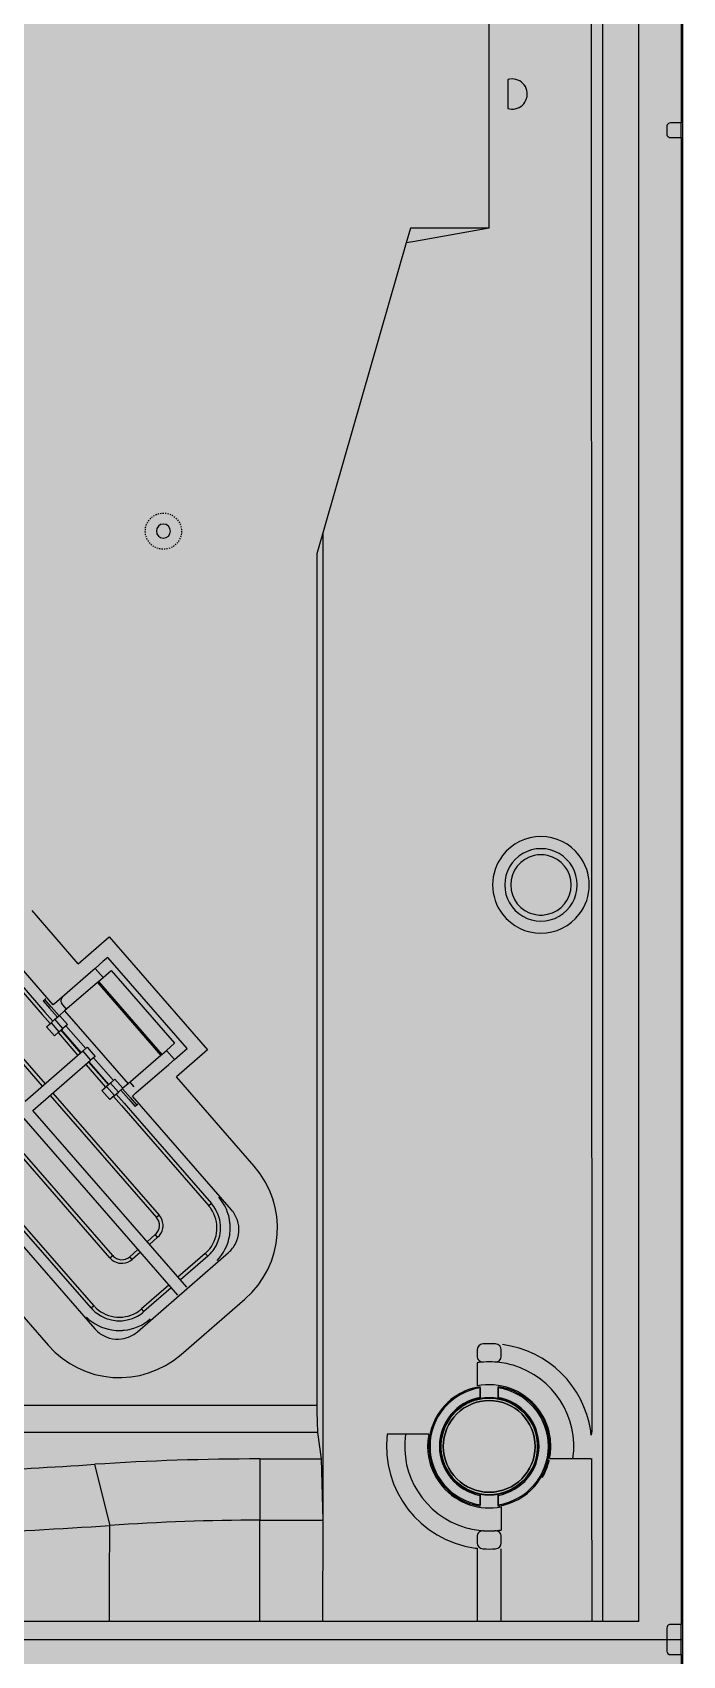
# Model space of a CAD drawing. Header units: millimetres. Extents: x -1070 to 42146, y 1440 to 12921.
# Drawn here: x 6058 to 6111.8, y 3516.5 to 3650.9 of the extents above; entities that cross this region are included whole.
import ezdxf

# ---------------------------------------------------------------- set-up
doc = ezdxf.new("R2010")
doc.units = ezdxf.units.MM
doc.linetypes.add('HIDDEN', pattern=[0.2, 0.1, -0.1])
for name, color, linetype in [('CITI-3MM实线CONTINUOUS', 7, 'Continuous'), ('CITIE-TAO实线CONTINUOUS', 7, 'Continuous'), ('DW-PLUS-XIANGTI隐藏线HIDDEN', 7, 'Continuous')]:
    doc.layers.add(name, color=color, linetype=linetype)

msp = doc.modelspace()

# ---------------------------------------------------------------- hatches: boundary and pattern name
at = {"lineweight": -3}
h = msp.add_hatch(color=256, dxfattribs=at)
h.dxf.hatch_style = 1
h.paths.add_polyline_path([(5611.757, 3767.826), (5611.757, 2767.826), (6111.757, 2767.826), (6111.757, 3767.826)])

# ---------------------------------------------------------------- linework, layer by layer
at = {"color": 7, "linetype": 'Continuous', "lineweight": -3}
for p, q in [((6111.657, 3766.526), (6111.657, 3643.426)), ((6108.15, 3519.326), (6108.15, 3765.226)), ((6105.15, 3580.326), (6105.15, 3705.326)), ((6104.191, 3659.895), (6104.233, 3580.326)), ((6095.761, 3634.713), (6095.761, 3654.826)), ((6097.309, 3647.026), (6097.309, 3644.625)), ((6110.457, 3643.126), (6110.457, 3642.526)), ((6111.657, 3643.426), (6110.757, 3643.426)), ((6111.657, 3642.226), (6111.657, 3643.426)), ((6110.757, 3642.226), (6111.657, 3642.226)), ((6111.657, 3642.226), (6111.657, 3519.076)), ((6088.884, 3633.501), (6081.495, 3607.731)), ((6089.232, 3634.713), (6088.884, 3633.501)), ((6089.429, 3633.597), (6088.884, 3633.501)), ((6095.761, 3634.713), (6089.232, 3634.713)), ((6095.761, 3634.713), (6089.429, 3633.597)), ((6081.976, 3609.41), (6081.976, 3607.731)), ((6081.495, 3607.731), (6081.495, 3537.202)), ((6081.976, 3607.731), (6081.977, 3527.71)), ((6104.233, 3580.326), (6104.257, 3535.101)), ((6105.15, 3519.326), (6105.15, 3580.326)), ((6061.744, 3573.787), (6057.913, 3578.194)), ((6059.663, 3570.389), (6055.045, 3575.701)), ((6061.744, 3573.787), (6064.31, 3576.018)), ((6064.31, 3576.018), (6072.445, 3566.659)), ((6054.139, 3574.914), (6058.757, 3569.601)), ((6054.366, 3575.111), (6058.459, 3570.402)), ((6064.191, 3574.325), (6063.814, 3573.997)), ((6070.752, 3566.778), (6064.191, 3574.325)), ((6062.75, 3573.072), (6059.957, 3570.644)), ((6063.135, 3573.406), (6062.75, 3573.072)), ((6063.814, 3573.997), (6063.135, 3573.406)), ((6063.135, 3573.406), (6063.791, 3572.652)), ((6063.791, 3572.652), (6064.47, 3573.242)), ((6064.47, 3573.242), (6069.719, 3567.205)), ((6051.196, 3572.355), (6058.766, 3563.646)), ((6051.422, 3572.552), (6058.993, 3563.843)), ((6063.319, 3572.242), (6060.613, 3569.89)), ((6063.406, 3572.317), (6063.319, 3572.242)), ((6063.319, 3572.242), (6068.568, 3566.204)), ((6063.406, 3572.317), (6063.791, 3572.652)), ((6063.406, 3572.317), (6068.654, 3566.279)), ((6058.459, 3570.402), (6058.984, 3569.798)), ((6058.838, 3570.731), (6058.967, 3570.844)), ((6058.838, 3570.731), (6059.363, 3570.127)), ((6058.967, 3570.844), (6059.063, 3570.927)), ((6059.492, 3570.24), (6058.967, 3570.844)), ((6060.148, 3569.485), (6059.492, 3570.24)), ((6059.957, 3570.644), (6059.663, 3570.389)), ((6060.429, 3570.392), (6060.757, 3570.014)), ((6058.757, 3569.601), (6059.413, 3568.847)), ((6058.984, 3569.798), (6059.64, 3569.043)), ((6059.112, 3568.584), (6059.489, 3568.912)), ((6059.363, 3570.127), (6060.019, 3569.373)), ((6059.814, 3569.195), (6059.489, 3568.912)), ((6059.489, 3568.912), (6060.145, 3568.158)), ((6059.814, 3569.195), (6060.175, 3569.509)), ((6060.471, 3568.44), (6059.814, 3569.195)), ((6060.175, 3569.509), (6060.189, 3569.521)), ((6060.613, 3569.89), (6060.189, 3569.521)), ((6060.845, 3568.766), (6060.189, 3569.521)), ((6060.613, 3569.89), (6065.862, 3563.852)), ((6059.112, 3568.584), (6059.768, 3567.829)), ((6060.145, 3568.158), (6059.768, 3567.829)), ((6060.07, 3568.092), (6061.71, 3566.205)), ((6060.145, 3568.158), (6060.471, 3568.44)), ((6060.296, 3568.289), (6061.936, 3566.402)), ((6061.981, 3566.441), (6060.341, 3568.328)), ((6060.845, 3568.766), (6060.471, 3568.44)), ((6062.355, 3566.766), (6060.715, 3568.653)), ((6062.111, 3566.554), (6057.332, 3562.4)), ((6062.111, 3566.554), (6062.485, 3566.879)), ((6062.111, 3566.554), (6062.767, 3565.799)), ((6062.485, 3566.879), (6063.141, 3566.125)), ((6068.568, 3566.204), (6065.862, 3563.852)), ((6068.654, 3566.279), (6068.568, 3566.204)), ((6068.654, 3566.279), (6069.039, 3566.614)), ((6069.039, 3566.614), (6069.719, 3567.205)), ((6069.039, 3566.614), (6069.695, 3565.859)), ((6069.695, 3565.859), (6070.375, 3566.45)), ((6072.445, 3566.659), (6069.879, 3564.429)), ((6070.375, 3566.45), (6070.752, 3566.778)), ((6057.988, 3561.645), (6062.767, 3565.799)), ((6062.366, 3565.45), (6064.006, 3563.564)), ((6062.592, 3565.647), (6064.232, 3563.76)), ((6064.277, 3563.799), (6062.637, 3565.686)), ((6063.141, 3566.125), (6062.767, 3565.799)), ((6064.652, 3564.125), (6063.012, 3566.012)), ((6066.518, 3563.097), (6069.224, 3565.45)), ((6069.224, 3565.45), (6069.695, 3565.859)), ((6063.704, 3563.301), (6064.081, 3563.629)), ((6064.407, 3563.912), (6064.081, 3563.629)), ((6064.081, 3563.629), (6064.737, 3562.875)), ((6064.407, 3563.912), (6064.781, 3564.238)), ((6065.063, 3563.157), (6064.407, 3563.912)), ((6065.437, 3563.483), (6064.781, 3564.238)), ((6065.862, 3563.852), (6065.437, 3563.483)), ((6066.005, 3563.976), (6066.333, 3563.599)), ((6076.308, 3557.033), (6069.879, 3564.429)), ((6059.422, 3562.892), (6068.214, 3552.779)), ((6059.649, 3563.089), (6068.44, 3552.975)), ((6063.704, 3563.301), (6064.36, 3562.547)), ((6064.737, 3562.875), (6064.36, 3562.547)), ((6064.662, 3562.809), (6065.318, 3562.054)), ((6064.737, 3562.875), (6065.063, 3563.157)), ((6064.888, 3563.006), (6065.544, 3562.251)), ((6065.126, 3563.212), (6065.063, 3563.157)), ((6065.437, 3563.483), (6065.126, 3563.212)), ((6065.267, 3563.335), (6065.923, 3562.58)), ((6065.397, 3563.448), (6066.053, 3562.693)), ((6065.544, 3562.251), (6066.069, 3561.647)), ((6065.923, 3562.58), (6066.448, 3561.976)), ((6066.053, 3562.693), (6066.578, 3562.089)), ((6066.224, 3562.841), (6066.518, 3563.097)), ((6074.424, 3553.408), (6066.224, 3562.841)), ((6066.673, 3562.172), (6066.578, 3562.089)), ((6057.234, 3560.989), (6069.961, 3546.348)), ((6070.716, 3547.004), (6057.988, 3561.645)), ((6065.318, 3562.054), (6072.535, 3553.752)), ((6066.069, 3561.647), (6072.761, 3553.949)), ((6066.578, 3562.089), (6066.448, 3561.976)), ((6064.365, 3549.433), (6055.573, 3559.546)), ((6064.591, 3549.63), (6055.8, 3559.743)), ((6054.903, 3553.001), (6063.104, 3543.567)), ((6063.025, 3545.486), (6055.809, 3553.788)), ((6062.799, 3545.289), (6056.107, 3552.987)), ((6068.44, 3552.975), (6068.214, 3552.779)), ((6072.761, 3553.949), (6072.535, 3553.752)), ((6066.681, 3550.121), (6066.002, 3549.531)), ((6068.115, 3551.368), (6067.436, 3550.777)), ((6068.312, 3551.141), (6067.633, 3550.551)), ((6068.312, 3551.141), (6068.115, 3551.368)), ((6052.822, 3549.602), (6059.252, 3542.206)), ((6064.365, 3549.433), (6064.591, 3549.63)), ((6066.199, 3549.305), (6066.002, 3549.531)), ((6066.878, 3549.895), (6066.199, 3549.305)), ((6066.631, 3543.32), (6074.178, 3549.881)), ((6072.258, 3549.802), (6069.994, 3547.834)), ((6072.455, 3549.576), (6070.191, 3547.608)), ((6072.455, 3549.576), (6072.258, 3549.802)), ((6069.24, 3547.178), (6066.975, 3545.21)), ((6069.436, 3546.952), (6067.172, 3544.983)), ((6070.256, 3541.436), (6075.539, 3546.029)), ((6062.799, 3545.289), (6063.025, 3545.486)), ((6067.172, 3544.983), (6066.975, 3545.21)), ((6094.757, 3541.81), (6094.757, 3541.309)), ((6094.757, 3540.754), (6094.757, 3538.827)), ((6096.757, 3541.309), (6096.757, 3541.81)), ((6095.007, 3538.668), (6095.007, 3538.769)), ((6095.007, 3538.668), (6095.007, 3537.882)), ((6096.507, 3538.769), (6096.507, 3538.668)), ((6096.507, 3538.668), (6096.507, 3537.882)), ((6081.495, 3537.202), (6047.734, 3537.202)), ((6095.007, 3537.882), (6095.007, 3537.78)), ((6096.507, 3537.78), (6096.507, 3537.882)), ((6100.161, 3536.191), (6100.161, 3536.398)), ((6081.554, 3534.981), (6047.734, 3534.981)), ((6081.554, 3534.981), (6081.841, 3532.783)), ((6088.829, 3534.826), (6087.316, 3534.826)), ((6090.756, 3534.826), (6088.829, 3534.826)), ((6104.257, 3535.101), (6104.204, 3534.767)), ((6076.757, 3532.783), (6081.841, 3532.783)), ((6076.757, 3532.783), (6076.757, 3527.71)), ((6081.841, 3532.783), (6081.976, 3527.71)), ((6100.758, 3532.826), (6102.685, 3532.826)), ((6102.685, 3532.826), (6104.161, 3532.826)), ((6104.209, 3532.826), (6104.257, 3519.326)), ((6063.094, 3532.338), (6064.362, 3527.267)), ((6100.161, 3531.254), (6100.161, 3531.46)), ((6095.007, 3529.871), (6095.007, 3529.77)), ((6095.007, 3529.77), (6095.007, 3528.984)), ((6095.007, 3528.882), (6095.007, 3528.984)), ((6096.507, 3529.77), (6096.507, 3529.871)), ((6096.507, 3529.77), (6096.507, 3528.984)), ((6096.507, 3528.984), (6096.507, 3528.882)), ((6096.757, 3528.825), (6096.757, 3526.898)), ((6076.757, 3527.71), (6081.976, 3527.71)), ((6076.757, 3519.326), (6076.757, 3527.71)), ((6081.976, 3527.71), (6081.961, 3519.326)), ((6094.757, 3526.343), (6094.757, 3525.842)), ((6096.757, 3525.842), (6096.757, 3526.343)), ((6094.757, 3525.385), (6094.757, 3519.326)), ((6096.757, 3519.326), (6096.757, 3525.342)), ((6108.15, 3519.326), (6044.964, 3519.326)), ((6110.457, 3518.776), (6110.457, 3516.876)), ((6111.657, 3519.076), (6110.757, 3519.076)), ((6111.657, 3516.576), (6111.657, 3519.076)), ((6110.757, 3516.576), (6111.657, 3516.576)), ((6111.657, 3516.576), (6111.657, 3393.426))]:
    msp.add_line(p, q, dxfattribs=at)
at = {"color": 1, "lineweight": -3}
msp.add_line((5611.757, 3517.826), (6111.757, 3517.826), dxfattribs=at)
msp.add_lwpolyline([(5611.757, 3767.826), (6111.757, 3767.826), (6111.757, 2767.826), (5611.757, 2767.826)], close=True, dxfattribs=at)
msp.add_lwpolyline([(5611.757, 3767.826), (6111.757, 3767.826), (6111.757, 2767.826), (5611.757, 2767.826)], close=True, dxfattribs=at)
at = {"color": 7, "linetype": 'Continuous', "lineweight": -3}
for centre, radius, start, end in [((6097.657, 3645.826), 1.25, 281.65508, 106.16904), ((6097.657, 3645.826), 1.25, 253.83096, 281.65508), ((6110.757, 3643.126), 0.3, 150, 180), ((6110.757, 3643.126), 0.3, 90, 150), ((6110.757, 3642.526), 0.3, 180, 240), ((6110.757, 3642.526), 0.3, 240, 270), ((6068.788, 3609.623), 0.584, 0, 180), ((6068.788, 3609.623), 0.584, 180, 0), ((6100.038, 3580.326), 4, 37.54339, 142.45661), ((6100.038, 3580.326), 4, 142.45661, 180), ((6100.038, 3580.326), 3, 120.0659, 180), ((6100.038, 3580.326), 2.5, 102.85635, 180), ((6100.038, 3580.326), 3, 59.93589, 120.0659), ((6100.038, 3580.326), 2.5, 77.14317, 102.85635), ((6100.038, 3580.326), 2.5, 0, 77.14317), ((6100.038, 3580.326), 3, 0, 59.93589), ((6100.038, 3580.326), 4, 0, 37.54339), ((6100.038, 3580.326), 4, 180, 217.54339), ((6100.038, 3580.326), 3, 180, 239.93589), ((6100.038, 3580.326), 2.5, 180, 257.14317), ((6100.038, 3580.326), 2.5, 282.85635, 0), ((6100.038, 3580.326), 3, 300.0659, 0), ((6100.038, 3580.326), 4, 322.45661, 0), ((6100.038, 3580.326), 4, 217.54339, 322.45661), ((6100.038, 3580.326), 3, 239.93589, 300.0659), ((6100.038, 3580.326), 2.5, 257.14317, 282.85635), ((6070.421, 3551.915), 7.8, 311, 41), ((6070.421, 3551.915), 3.9, 6.01277, 41), ((6067.459, 3552.123), 1, 18.5, 41), ((6067.459, 3552.123), 1.3, 3.53963, 41), ((6070.421, 3551.915), 2.8, 317.0428, 34.95761), ((6070.421, 3551.915), 2.8, 34.95761, 41), ((6070.421, 3551.915), 3.1, 28.91298, 41), ((6070.421, 3551.915), 3.1, 323.08702, 28.91298), ((6072.538, 3551.767), 2.5, 18.49993, 41), ((6067.459, 3552.123), 1, 311, 333.5), ((6067.459, 3552.123), 1.3, 311, 348.4981), ((6067.459, 3552.123), 1, 333.5, 18.5), ((6067.459, 3552.123), 1.3, 348.4981, 3.53963), ((6070.421, 3551.915), 3.9, 351.01277, 0.98723), ((6070.421, 3551.915), 3.9, 0.98723, 6.01277), ((6072.538, 3551.767), 2.5, 333.49994, 355.99988), ((6072.538, 3551.767), 2.5, 355.99988, 18.49993), ((6070.421, 3551.915), 3.1, 311, 323.08702), ((6070.421, 3551.915), 3.9, 316.06268, 351.01277), ((6072.538, 3551.767), 2.5, 311, 333.49994), ((6065.346, 3550.286), 1.3, 221, 258.4981), ((6065.346, 3550.286), 1, 221, 243.5), ((6065.346, 3550.286), 1, 243.5, 288.5), ((6065.346, 3550.286), 1.3, 258.4981, 273.53963), ((6065.346, 3550.286), 1.3, 273.53963, 311), ((6065.346, 3550.286), 1, 288.5, 311), ((6070.421, 3551.915), 2.8, 311, 317.0428), ((6065.139, 3547.323), 3.1, 221, 233.08702), ((6065.139, 3547.323), 2.8, 221, 227.0428), ((6065.139, 3547.323), 2.8, 227.0428, 304.95761), ((6065.139, 3547.323), 3.1, 233.08702, 298.91298), ((6065.139, 3547.323), 3.1, 298.91298, 311), ((6065.139, 3547.323), 2.8, 304.95761, 311), ((6065.139, 3547.323), 3.9, 226.06268, 261.01277), ((6064.991, 3545.207), 2.5, 221, 243.49994), ((6065.139, 3547.323), 3.9, 261.01277, 270.98723), ((6065.139, 3547.323), 3.9, 270.98723, 276.01277), ((6065.139, 3547.323), 3.9, 276.01277, 311), ((6065.139, 3547.323), 7.8, 221, 311), ((6064.991, 3545.207), 2.5, 243.49994, 265.99988), ((6064.991, 3545.207), 2.5, 265.99988, 288.49993), ((6064.991, 3545.207), 2.5, 288.49993, 311), ((6095.257, 3541.81), 0.5, 93.58332, 180), ((6095.757, 3533.826), 8.5, 86.41668, 93.58332), ((6096.257, 3541.81), 0.5, 0, 86.41668), ((6095.757, 3533.826), 8.5, 8.62805, 82.53463), ((6095.257, 3541.309), 0.5, 180, 273.82255), ((6095.757, 3533.826), 7, 95.29417, 98.21321), ((6095.757, 3533.826), 7, 86.17745, 93.82255), ((6096.257, 3541.309), 0.5, 266.17745, 0), ((6095.757, 3533.826), 7, 79.76053, 86.17743), ((6095.757, 3533.826), 7, 73.4912, 79.76053), ((6095.757, 3533.826), 7, 351.78679, 73.4912), ((6095.757, 3533.826), 5, 98.62693, 177.53429), ((6095.757, 3533.826), 4.9, 98.80437, 261.19563), ((6095.757, 3533.826), 5.1, 69.921, 101.30773), ((6095.757, 3533.826), 5, 0, 81.37307), ((6095.757, 3533.826), 4.9, 278.80437, 81.19563), ((6095.757, 3533.826), 5.1, 13.67613, 69.921), ((6095.757, 3533.826), 4.125, 100.47568, 259.52432), ((6095.757, 3533.826), 4.025, 100.739, 180), ((6095.757, 3533.826), 4, 100.74093, 177.39131), ((6095.757, 3533.826), 4, 100.74093, 177.39131), ((6095.757, 3533.826), 3.8, 0, 180), ((6095.757, 3533.826), 4.025, 79.261, 100.739), ((6095.757, 3533.826), 4, 79.25907, 100.74093), ((6095.757, 3533.826), 4, 79.25907, 100.74093), ((6095.757, 3533.826), 4, 2.60869, 79.25907), ((6095.757, 3533.826), 4.125, 280.47568, 79.52432), ((6095.757, 3533.826), 4.025, 0, 79.261), ((6095.757, 3533.826), 8.5, 173.24367, 262.12742), ((6095.757, 3533.826), 7, 171.78679, 253.4912), ((6095.757, 3533.826), 5.1, 176.40894, 191.21536), ((6095.757, 3533.826), 5.1, 168.69227, 176.40894), ((6095.757, 3533.826), 5, 177.53429, 180), ((6095.757, 3533.826), 4, 177.39131, 180), ((6095.757, 3533.826), 4, 177.39131, 180), ((6095.757, 3533.826), 4, 0, 2.60869), ((6095.757, 3533.826), 5.1, 355.06677, 13.67613), ((6076.627, 3326.542), 206.241, 89.964, 93.76087), ((6095.757, 3533.826), 5.1, 191.21536, 251.32047), ((6095.757, 3533.826), 5, 180, 261.37307), ((6095.757, 3533.826), 4.025, 180, 259.261), ((6095.757, 3533.826), 4, 180, 182.60869), ((6095.757, 3533.826), 4, 180, 182.60869), ((6095.757, 3533.826), 4, 182.60869, 259.25907), ((6095.757, 3533.826), 4, 182.60869, 259.25907), ((6095.757, 3533.826), 3.8, 180, 0), ((6095.757, 3533.826), 4, 280.74093, 357.39131), ((6095.757, 3533.826), 4.025, 280.739, 0), ((6095.757, 3533.826), 5, 278.62693, 357.53429), ((6095.757, 3533.826), 4, 357.39131, 0), ((6095.757, 3533.826), 5.1, 345.57371, 347.20937), ((6095.757, 3533.826), 5, 357.53429, 0), ((6095.757, 3533.826), 5.1, 348.69227, 355.06677), ((6023.126, 4135.532), 604.516, 272.795049, 273.791442), ((6095.757, 3533.826), 5.1, 329.71088, 332.95144), ((6095.757, 3533.826), 5.1, 332.95144, 345.57371), ((6095.757, 3533.826), 4, 259.25907, 280.74093), ((6095.757, 3533.826), 5.1, 251.32047, 281.30773), ((6095.757, 3533.826), 4.025, 259.261, 280.739), ((6023.067, 4169.607), 643.666, 272.572063, 273.677974), ((6076.641, 3357.712), 169.998, 89.96098, 94.14367), ((6095.757, 3533.826), 7, 253.4912, 259.76053), ((6095.757, 3533.826), 7, 259.76053, 266.17743), ((6095.257, 3526.343), 0.5, 86.17745, 180), ((6095.757, 3533.826), 7, 266.17745, 273.82255), ((6096.257, 3526.343), 0.5, 0, 93.82255), ((6095.757, 3533.826), 7, 275.29417, 278.21321), ((6095.757, 3533.826), 8.5, 262.12742, 263.24367), ((6095.257, 3525.842), 0.5, 180, 266.41668), ((6095.757, 3533.826), 8.5, 266.41668, 273.58332), ((6096.257, 3525.842), 0.5, 273.58332, 0), ((6110.757, 3518.776), 0.3, 140.10391, 180), ((6110.757, 3518.776), 0.3, 90, 140.10391), ((6110.757, 3516.876), 0.3, 180, 270)]:
    msp.add_arc(centre, radius, start, end, dxfattribs=at)
for centre, major_axis, ratio, start_param, end_param in [((6060.809, 3570.722), (0.38, 0.33), 0.9925462, 1.5707963, 3.1415927), ((6081.575, 3537.202), (0, 2.3), 0.0349208, -4.712389, -3.403392)]:
    msp.add_ellipse(centre, major_axis=major_axis, ratio=ratio, start_param=start_param, end_param=end_param, dxfattribs=at)
for points, knots in [([(6104.204, 3534.767), (6104.204, 3534.823), (6104.134, 3534.927), (6104.161, 3535.043), (6104.161, 3535.101)], [0, 0, 0, 0, 0.4894981, 1, 1, 1, 1]), ([(6064.321, 3519.326), (6064.321, 3520.649), (6064.303, 3523.296), (6064.357, 3525.943), (6064.357, 3527.266)], [0, 0, 0, 0, 0.5000006, 1, 1, 1, 1])]:
    msp.add_open_spline(points, degree=3, knots=knots, dxfattribs=at)
at = {"layer": 'CITI-3MM实线CONTINUOUS', "color": 7, "lineweight": -3}
for radius in [4, 3.8]:
    msp.add_circle((6095.757, 3533.826), radius, dxfattribs=at)
at = {"layer": 'CITIE-TAO实线CONTINUOUS', "color": 7, "lineweight": -3}
for p, q in [((6095.007, 3537.78), (6095.007, 3538.769)), ((6096.507, 3537.78), (6096.507, 3538.769)), ((6095.007, 3528.882), (6095.007, 3529.871)), ((6096.507, 3528.882), (6096.507, 3529.871))]:
    msp.add_line(p, q, dxfattribs=at)
msp.add_circle((6095.757, 3533.826), 4.025, dxfattribs=at)
for radius, start, end in [(5, 98.62693, 180), (4.9, 98.80437, 261.19563), (4.9, 278.80437, 81.19563), (4.125, 100.47568, 259.52432), (4.125, 280.47568, 79.52432), (5, 278.62693, 0)]:
    msp.add_arc((6095.757, 3533.826), radius, start, end, dxfattribs=at)
at = {"layer": 'DW-PLUS-XIANGTI隐藏线HIDDEN', "color": 5, "linetype": 'HIDDEN', "lineweight": -3}
msp.add_circle((6068.788, 3609.623), 1.5, dxfattribs=at)

doc.saveas('drawing.dxf')
